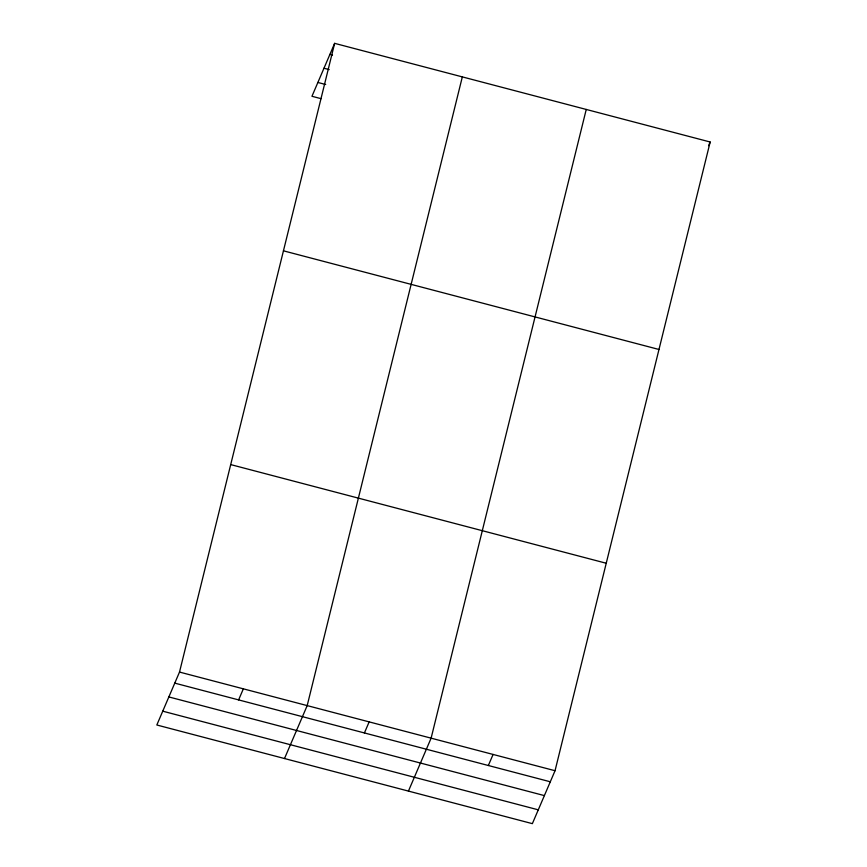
<?xml version="1.0" encoding="UTF-8"?>
<svg xmlns="http://www.w3.org/2000/svg" width="867" height="867" viewBox="0 0 867 867"><rect width="100%" height="100%" fill="white"/><g stroke="black" fill="none" stroke-linecap="round" stroke-linejoin="round"><path stroke-width="1.3" d="M179.512 672.066L334.64 43.35L710.171 142.004L555.043 770.72L532.36 823.65L156.829 724.996L179.512 672.066L555.043 770.72M462.328 76.892L307.189 705.608L284.506 758.538M586.244 109.448L431.116 738.164L408.433 791.094M334.64 43.35L311.957 96.28L321.083 98.675M238.609 699.897L243.356 688.842M364.411 732.951L369.158 721.886M708.588 145.689L710.171 142.004M488.338 765.507L493.085 754.442M329.904 54.415L332.505 55.098M323.976 68.222L329.189 69.598M317.875 82.463L325.699 84.511M283.455 250.823L658.974 349.477M230.709 464.593L606.239 563.247M174.776 683.131L550.307 781.785M168.848 696.938L544.378 795.603M162.747 711.178L538.277 809.832"/></g></svg>
